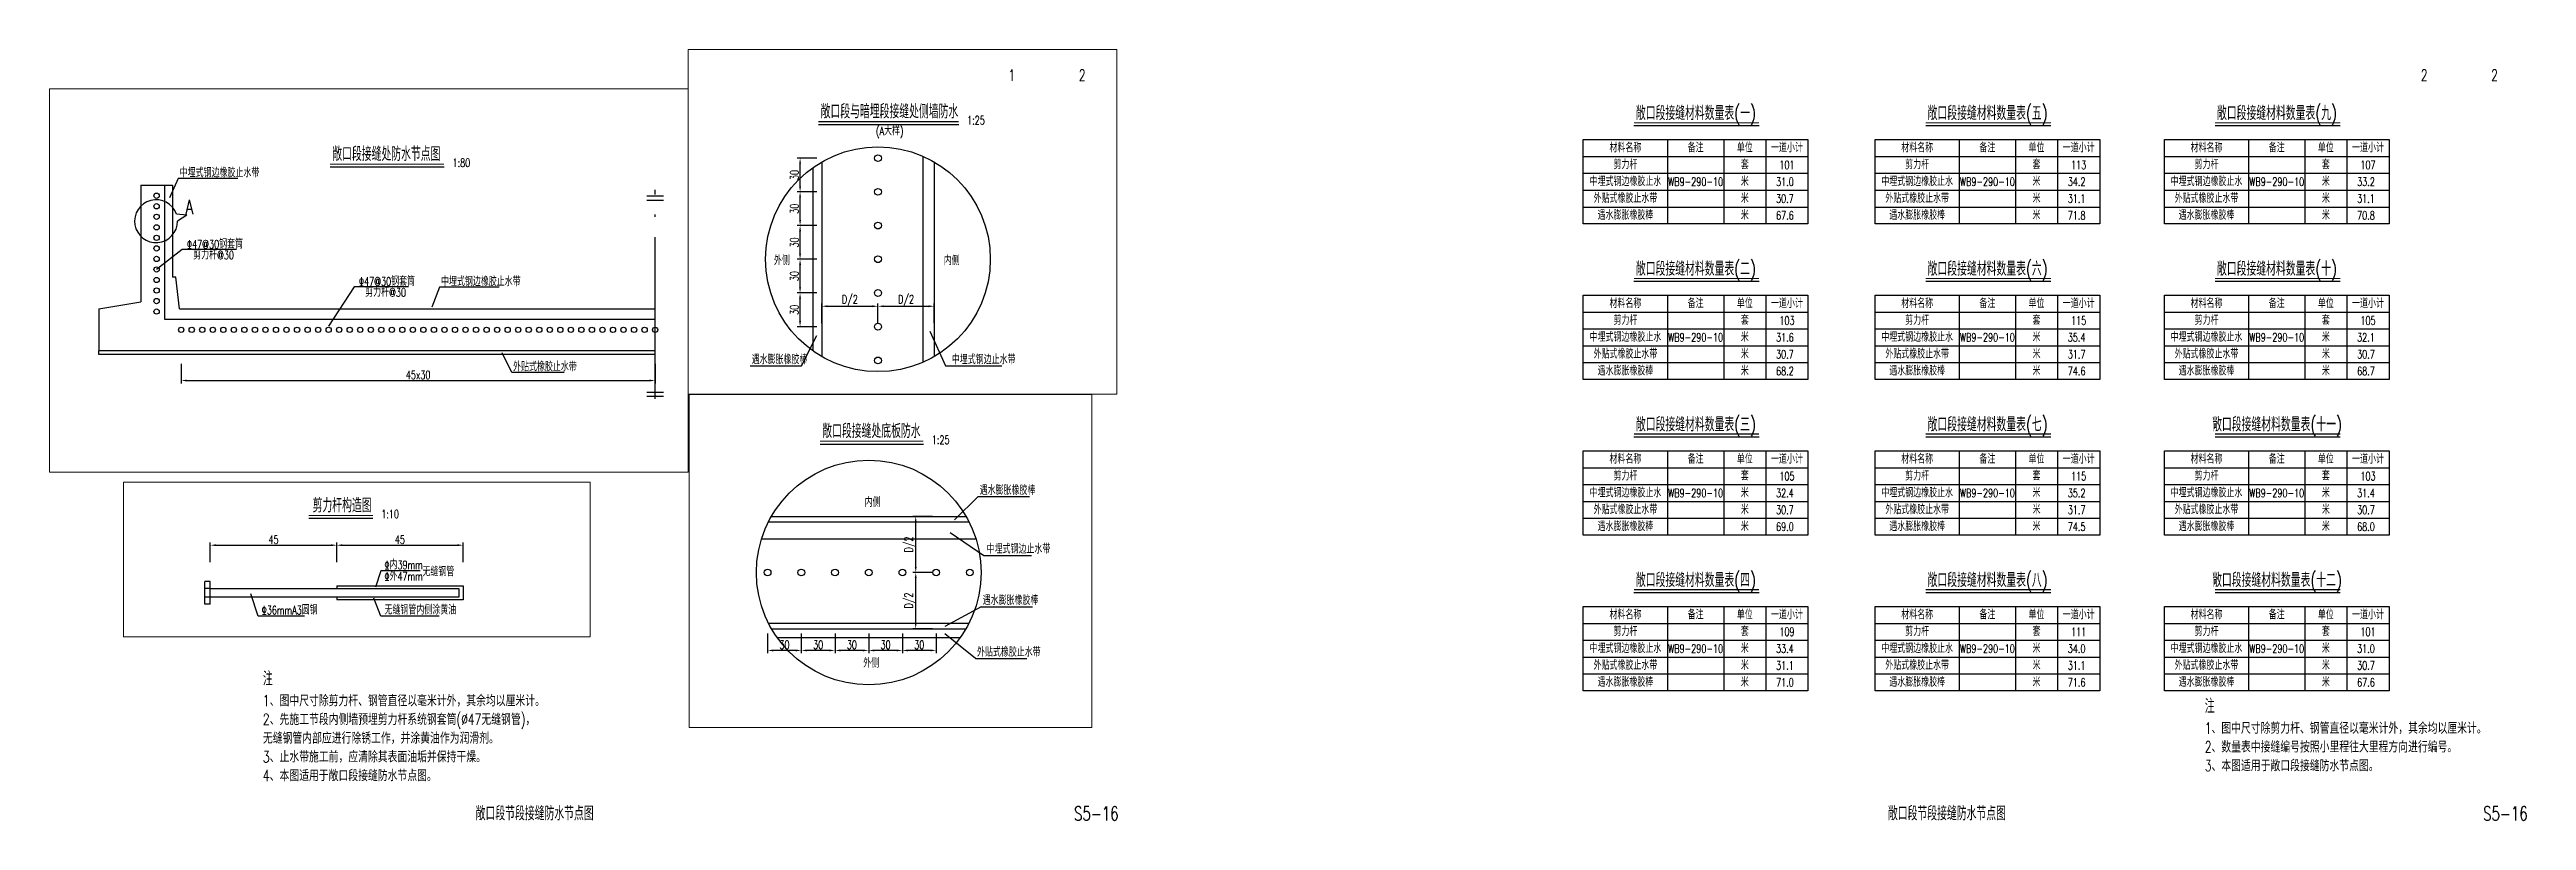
# Paper-space layout '布局1' of a CAD drawing. Header units: millimetres. Extents: x 450 to 1332, y 12 to 287.
# The model-space entities are those that its viewports show. They can reach past a viewport. Long polylines and large blocks are cut down to what shows.
import ezdxf
from ezdxf.enums import TextEntityAlignment as Align

# ---------------------------------------------------------------- set-up
doc = ezdxf.new("R2010")
doc.units = ezdxf.units.MM
doc.header["$LTSCALE"] = 0.3
doc.header["$MEASUREMENT"] = 0
doc.linetypes.add('ACAD_ISO02W100', pattern=[15, 12, -3])
doc.linetypes.add('ACAD_ISO04W100', pattern=[30, 24, -3, 0, -3])
for name, color, linetype in [('中心线', 5, 'ACAD_ISO04W100'), ('文字', 7, 'Continuous'), ('标注', 7, 'Continuous'), ('次轮廓线', 7, 'Continuous'), ('虚线', 2, 'ACAD_ISO02W100'), ('轮廓线', 1, 'Continuous')]:
    doc.layers.add(name, color=color, linetype=linetype)
doc.styles.get("Standard").update_dxf_attribs({"font": 'simplex1.shx', "width": 0.7, "bigfont": 'hztxt.shx'})
doc.dimstyles.new('10', dxfattribs={"dimtxt": 3, "dimasz": 2, "dimexe": 1, "dimexo": 1, "dimgap": 0.5, "dimtad": 1, "dimdec": 1, "dimdsep": 46, "dimtxsty": 'Standard', "dimcen": 0.5, "dimadec": 0, "dimazin": 0, "dimtfac": 1, "dimtdec": 1, "dimtofl": 0, "dimtmove": 2, "dimatfit": 3, "dimfxl": 0, "dimtolj": 1, "dimtzin": 0, "dimarcsym": 0})
doc.dimstyles.new('25', dxfattribs={"dimscale": 2.5, "dimtxt": 3, "dimasz": 2, "dimexe": 1, "dimexo": 1, "dimgap": 0.5, "dimtad": 1, "dimdec": 1, "dimdsep": 46, "dimtxsty": 'Standard', "dimcen": 0.5, "dimadec": 0, "dimazin": 0, "dimtfac": 1, "dimtdec": 1, "dimtofl": 0, "dimtmove": 2, "dimatfit": 3, "dimfxl": 0, "dimtolj": 1, "dimtzin": 0, "dimarcsym": 0})
doc.dimstyles.new('80', dxfattribs={"dimscale": 8, "dimtxt": 3, "dimasz": 2, "dimexe": 1, "dimexo": 1, "dimgap": 0.5, "dimtad": 1, "dimdec": 1, "dimdsep": 46, "dimtxsty": 'Standard', "dimcen": 0.5, "dimadec": 0, "dimazin": 0, "dimtfac": 1, "dimtdec": 1, "dimtofl": 0, "dimtmove": 2, "dimatfit": 3, "dimfxl": 0, "dimtolj": 1, "dimtzin": 0, "dimarcsym": 0})

# ---------------------------------------------------------------- blocks, each defined once
blk = doc.blocks.new('*D34')
at = {"color": 0, "lineweight": -2}
for p, q in [((2226.01, 11286.19), (2226.01, 11230.19)), ((3576.01, 11286.19), (3576.01, 11230.19)), ((2242.01, 11238.19), (3560.01, 11238.19))]:
    blk.add_line(p, q, dxfattribs=at)
at = {"color": 0}
for points in [[(2242.01, 11240.86), (2242.01, 11235.52), (2226.01, 11238.19)], [(3560.01, 11240.86), (3560.01, 11235.52), (3576.01, 11238.19)]]:
    blk.add_solid(points, dxfattribs=at)
at = {"layer": 'Defpoints', "color": 0}
for p in [(2226.01, 11382.65), (3576.01, 11382.65), (3576.01, 11238.19)]:
    blk.add_point(p, dxfattribs=at)
at = {"color": 0, "insert": (2901.01, 11254.19), "char_height": 24, "attachment_point": 5}
blk.add_mtext('\\A1;45x30', dxfattribs=at)
blk = doc.blocks.new('*D41')
at = {"color": 0, "lineweight": -2}
for p, q in [((1757.27, 10419.91), (1739.77, 10419.91)), ((1742.27, 10394.91), (1742.27, 10414.91)), ((1757.27, 10389.91), (1739.77, 10389.91))]:
    blk.add_line(p, q, dxfattribs=at)
at = {"color": 0}
for points in [[(1741.44, 10414.91), (1743.11, 10414.91), (1742.27, 10419.91)], [(1741.44, 10394.91), (1743.11, 10394.91), (1742.27, 10389.91)]]:
    blk.add_solid(points, dxfattribs=at)
at = {"layer": 'Defpoints', "color": 0}
for p in [(1742.27, 10419.91), (1811.64, 10419.91), (1811.64, 10389.91)]:
    blk.add_point(p, dxfattribs=at)
at = {"color": 0, "insert": (1737.27, 10404.91), "char_height": 7.5, "attachment_point": 5, "rotation": 90}
blk.add_mtext('\\A1;30', dxfattribs=at)
blk = doc.blocks.new('*D36')
at = {"color": 0, "lineweight": -2}
for p, q in [((1757.27, 10449.91), (1739.77, 10449.91)), ((1742.27, 10424.91), (1742.27, 10444.91)), ((1757.27, 10419.91), (1739.77, 10419.91))]:
    blk.add_line(p, q, dxfattribs=at)
at = {"color": 0}
for points in [[(1741.44, 10444.91), (1743.11, 10444.91), (1742.27, 10449.91)], [(1741.44, 10424.91), (1743.11, 10424.91), (1742.27, 10419.91)]]:
    blk.add_solid(points, dxfattribs=at)
at = {"layer": 'Defpoints', "color": 0}
for p in [(1742.27, 10449.91), (1811.64, 10449.91), (1811.64, 10419.91)]:
    blk.add_point(p, dxfattribs=at)
at = {"color": 0, "insert": (1737.27, 10434.91), "char_height": 7.5, "attachment_point": 5, "rotation": 90}
blk.add_mtext('\\A1;30', dxfattribs=at)
blk = doc.blocks.new('*D37')
at = {"color": 0, "lineweight": -2}
for p, q in [((1757.27, 10479.91), (1739.77, 10479.91)), ((1742.27, 10454.91), (1742.27, 10474.91)), ((1757.27, 10449.91), (1739.77, 10449.91))]:
    blk.add_line(p, q, dxfattribs=at)
at = {"color": 0}
for points in [[(1741.44, 10474.91), (1743.11, 10474.91), (1742.27, 10479.91)], [(1741.44, 10454.91), (1743.11, 10454.91), (1742.27, 10449.91)]]:
    blk.add_solid(points, dxfattribs=at)
at = {"layer": 'Defpoints', "color": 0}
for p in [(1742.27, 10479.91), (1811.64, 10479.91), (1811.64, 10449.91)]:
    blk.add_point(p, dxfattribs=at)
at = {"color": 0, "insert": (1737.27, 10464.91), "char_height": 7.5, "attachment_point": 5, "rotation": 90}
blk.add_mtext('\\A1;30', dxfattribs=at)
blk = doc.blocks.new('*D38')
at = {"color": 0, "lineweight": -2}
for p, q in [((1757.27, 10509.91), (1739.77, 10509.91)), ((1742.27, 10484.91), (1742.27, 10504.91)), ((1757.27, 10479.91), (1739.77, 10479.91))]:
    blk.add_line(p, q, dxfattribs=at)
at = {"color": 0}
for points in [[(1741.44, 10504.91), (1743.11, 10504.91), (1742.27, 10509.91)], [(1741.44, 10484.91), (1743.11, 10484.91), (1742.27, 10479.91)]]:
    blk.add_solid(points, dxfattribs=at)
at = {"layer": 'Defpoints', "color": 0}
for p in [(1742.27, 10509.91), (1811.64, 10509.91), (1811.64, 10479.91)]:
    blk.add_point(p, dxfattribs=at)
at = {"color": 0, "insert": (1737.27, 10494.91), "char_height": 7.5, "attachment_point": 5, "rotation": 90}
blk.add_mtext('\\A1;30', dxfattribs=at)
blk = doc.blocks.new('*D39')
at = {"color": 0, "lineweight": -2}
for p, q in [((1761.64, 10393.08), (1761.64, 10410.58)), ((1766.64, 10408.08), (1806.64, 10408.08)), ((1811.64, 10393.08), (1811.64, 10410.58))]:
    blk.add_line(p, q, dxfattribs=at)
at = {"color": 0}
for points in [[(1766.64, 10408.91), (1766.64, 10407.24), (1761.64, 10408.08)], [(1806.64, 10408.91), (1806.64, 10407.24), (1811.64, 10408.08)]]:
    blk.add_solid(points, dxfattribs=at)
at = {"layer": 'Defpoints', "color": 0}
for p in [(1811.64, 10408.08), (1811.64, 10389.91), (1761.64, 10363.31)]:
    blk.add_point(p, dxfattribs=at)
at = {"color": 0, "insert": (1786.64, 10413.08), "char_height": 7.5, "attachment_point": 5}
blk.add_mtext('\\A1;D/2', dxfattribs=at)
blk = doc.blocks.new('*D35')
at = {"color": 0, "lineweight": -2}
for p, q in [((1811.64, 10393.08), (1811.64, 10410.58)), ((1816.64, 10408.08), (1856.64, 10408.08)), ((1861.64, 10393.08), (1861.64, 10410.58))]:
    blk.add_line(p, q, dxfattribs=at)
at = {"color": 0}
for points in [[(1816.64, 10408.91), (1816.64, 10407.24), (1811.64, 10408.08)], [(1856.64, 10408.91), (1856.64, 10407.24), (1861.64, 10408.08)]]:
    blk.add_solid(points, dxfattribs=at)
at = {"layer": 'Defpoints', "color": 0}
for p in [(1861.64, 10408.08), (1811.64, 10389.91), (1861.64, 10363.31)]:
    blk.add_point(p, dxfattribs=at)
at = {"color": 0, "insert": (1836.64, 10413.08), "char_height": 7.5, "attachment_point": 5}
blk.add_mtext('\\A1;D/2', dxfattribs=at)
blk = doc.blocks.new('*D40')
at = {"color": 0, "lineweight": -2}
for p, q in [((1757.27, 10539.91), (1739.77, 10539.91)), ((1742.27, 10514.91), (1742.27, 10534.91)), ((1757.27, 10509.91), (1739.77, 10509.91))]:
    blk.add_line(p, q, dxfattribs=at)
at = {"color": 0}
for points in [[(1741.44, 10534.91), (1743.11, 10534.91), (1742.27, 10539.91)], [(1741.44, 10514.91), (1743.11, 10514.91), (1742.27, 10509.91)]]:
    blk.add_solid(points, dxfattribs=at)
at = {"layer": 'Defpoints', "color": 0}
for p in [(1742.27, 10539.91), (1811.64, 10539.91), (1811.64, 10509.91)]:
    blk.add_point(p, dxfattribs=at)
at = {"color": 0, "insert": (1737.27, 10524.91), "char_height": 7.5, "attachment_point": 5, "rotation": 90}
blk.add_mtext('\\A1;30', dxfattribs=at)
blk = doc.blocks.new('*D42')
at = {"color": 0, "lineweight": -2}
for p, q in [((2199.41, 10515.69), (2199.41, 10522.69)), ((2244.41, 10515.69), (2244.41, 10522.69)), ((2201.41, 10521.69), (2242.41, 10521.69))]:
    blk.add_line(p, q, dxfattribs=at)
at = {"color": 0}
for points in [[(2201.41, 10522.02), (2201.41, 10521.35), (2199.41, 10521.69)], [(2242.41, 10522.02), (2242.41, 10521.35), (2244.41, 10521.69)]]:
    blk.add_solid(points, dxfattribs=at)
at = {"layer": 'Defpoints', "color": 0}
for p in [(2244.41, 10521.69), (2199.41, 10508.73), (2244.41, 10507.23)]:
    blk.add_point(p, dxfattribs=at)
at = {"color": 0, "insert": (2221.91, 10523.69), "char_height": 3, "attachment_point": 5}
blk.add_mtext('\\A1;45', dxfattribs=at)
blk = doc.blocks.new('*D43')
at = {"color": 0, "lineweight": -2}
for p, q in [((2244.41, 10515.69), (2244.41, 10522.69)), ((2289.41, 10515.69), (2289.41, 10522.69)), ((2246.41, 10521.69), (2287.41, 10521.69))]:
    blk.add_line(p, q, dxfattribs=at)
at = {"color": 0}
for points in [[(2246.41, 10522.02), (2246.41, 10521.35), (2244.41, 10521.69)], [(2287.41, 10522.02), (2287.41, 10521.35), (2289.41, 10521.69)]]:
    blk.add_solid(points, dxfattribs=at)
at = {"layer": 'Defpoints', "color": 0}
for p in [(2289.41, 10521.69), (2244.41, 10507.23), (2289.41, 10507.23)]:
    blk.add_point(p, dxfattribs=at)
at = {"color": 0, "insert": (2266.91, 10523.69), "char_height": 3, "attachment_point": 5}
blk.add_mtext('\\A1;45', dxfattribs=at)
blk = doc.blocks.new('*D64')
at = {"color": 0, "lineweight": -2}
for p, q in [((1329.14, 10401.22), (1329.14, 10383.72)), ((1359.14, 10401.22), (1359.14, 10383.72)), ((1354.14, 10386.22), (1334.14, 10386.22))]:
    blk.add_line(p, q, dxfattribs=at)
at = {"color": 0}
for points in [[(1334.14, 10387.05), (1334.14, 10385.38), (1329.14, 10386.22)], [(1354.14, 10387.05), (1354.14, 10385.38), (1359.14, 10386.22)]]:
    blk.add_solid(points, dxfattribs=at)
at = {"layer": 'Defpoints', "color": 0}
for p in [(1329.14, 10455.59), (1359.14, 10455.59), (1329.14, 10386.22)]:
    blk.add_point(p, dxfattribs=at)
at = {"color": 0, "insert": (1344.14, 10391.22), "char_height": 7.5, "attachment_point": 5}
blk.add_mtext('\\A1;30', dxfattribs=at)
blk = doc.blocks.new('*D65')
at = {"color": 0, "lineweight": -2}
for p, q in [((1299.14, 10401.22), (1299.14, 10383.72)), ((1329.14, 10401.22), (1329.14, 10383.72)), ((1324.14, 10386.22), (1304.14, 10386.22))]:
    blk.add_line(p, q, dxfattribs=at)
at = {"color": 0}
for points in [[(1304.14, 10387.05), (1304.14, 10385.38), (1299.14, 10386.22)], [(1324.14, 10387.05), (1324.14, 10385.38), (1329.14, 10386.22)]]:
    blk.add_solid(points, dxfattribs=at)
at = {"layer": 'Defpoints', "color": 0}
for p in [(1299.14, 10455.59), (1329.14, 10455.59), (1299.14, 10386.22)]:
    blk.add_point(p, dxfattribs=at)
at = {"color": 0, "insert": (1314.14, 10391.22), "char_height": 7.5, "attachment_point": 5}
blk.add_mtext('\\A1;30', dxfattribs=at)
blk = doc.blocks.new('*D66')
at = {"color": 0, "lineweight": -2}
for p, q in [((1269.14, 10401.22), (1269.14, 10383.72)), ((1299.14, 10401.22), (1299.14, 10383.72)), ((1294.14, 10386.22), (1274.14, 10386.22))]:
    blk.add_line(p, q, dxfattribs=at)
at = {"color": 0}
for points in [[(1274.14, 10387.05), (1274.14, 10385.38), (1269.14, 10386.22)], [(1294.14, 10387.05), (1294.14, 10385.38), (1299.14, 10386.22)]]:
    blk.add_solid(points, dxfattribs=at)
at = {"layer": 'Defpoints', "color": 0}
for p in [(1269.14, 10455.59), (1299.14, 10455.59), (1269.14, 10386.22)]:
    blk.add_point(p, dxfattribs=at)
at = {"color": 0, "insert": (1284.14, 10391.22), "char_height": 7.5, "attachment_point": 5}
blk.add_mtext('\\A1;30', dxfattribs=at)
blk = doc.blocks.new('*D67')
at = {"color": 0, "lineweight": -2}
for p, q in [((1239.14, 10401.22), (1239.14, 10383.72)), ((1269.14, 10401.22), (1269.14, 10383.72)), ((1264.14, 10386.22), (1244.14, 10386.22))]:
    blk.add_line(p, q, dxfattribs=at)
at = {"color": 0}
for points in [[(1244.14, 10387.05), (1244.14, 10385.38), (1239.14, 10386.22)], [(1264.14, 10387.05), (1264.14, 10385.38), (1269.14, 10386.22)]]:
    blk.add_solid(points, dxfattribs=at)
at = {"layer": 'Defpoints', "color": 0}
for p in [(1239.14, 10455.59), (1269.14, 10455.59), (1239.14, 10386.22)]:
    blk.add_point(p, dxfattribs=at)
at = {"color": 0, "insert": (1254.14, 10391.22), "char_height": 7.5, "attachment_point": 5}
blk.add_mtext('\\A1;30', dxfattribs=at)
blk = doc.blocks.new('*D68')
at = {"color": 0, "lineweight": -2}
for p, q in [((1355.98, 10455.59), (1338.48, 10455.59)), ((1340.98, 10410.59), (1340.98, 10450.59)), ((1355.98, 10405.59), (1338.48, 10405.59))]:
    blk.add_line(p, q, dxfattribs=at)
at = {"color": 0}
for points in [[(1340.14, 10450.59), (1341.81, 10450.59), (1340.98, 10455.59)], [(1340.14, 10410.59), (1341.81, 10410.59), (1340.98, 10405.59)]]:
    blk.add_solid(points, dxfattribs=at)
at = {"layer": 'Defpoints', "color": 0}
for p in [(1340.98, 10455.59), (1359.14, 10455.59), (1385.74, 10405.59)]:
    blk.add_point(p, dxfattribs=at)
at = {"color": 0, "insert": (1335.98, 10430.59), "char_height": 7.5, "attachment_point": 5, "rotation": 90}
blk.add_mtext('\\A1;D/2', dxfattribs=at)
blk = doc.blocks.new('*D63')
at = {"color": 0, "lineweight": -2}
for p, q in [((1355.98, 10505.59), (1338.48, 10505.59)), ((1340.98, 10460.59), (1340.98, 10500.59)), ((1355.98, 10455.59), (1338.48, 10455.59))]:
    blk.add_line(p, q, dxfattribs=at)
at = {"color": 0}
for points in [[(1340.14, 10500.59), (1341.81, 10500.59), (1340.98, 10505.59)], [(1340.14, 10460.59), (1341.81, 10460.59), (1340.98, 10455.59)]]:
    blk.add_solid(points, dxfattribs=at)
at = {"layer": 'Defpoints', "color": 0}
for p in [(1340.98, 10505.59), (1385.74, 10505.59), (1359.14, 10455.59)]:
    blk.add_point(p, dxfattribs=at)
at = {"color": 0, "insert": (1335.98, 10480.59), "char_height": 7.5, "attachment_point": 5, "rotation": 90}
blk.add_mtext('\\A1;D/2', dxfattribs=at)
blk = doc.blocks.new('*D69')
at = {"color": 0, "lineweight": -2}
for p, q in [((1209.14, 10401.22), (1209.14, 10383.72)), ((1239.14, 10401.22), (1239.14, 10383.72)), ((1234.14, 10386.22), (1214.14, 10386.22))]:
    blk.add_line(p, q, dxfattribs=at)
at = {"color": 0}
for points in [[(1214.14, 10387.05), (1214.14, 10385.38), (1209.14, 10386.22)], [(1234.14, 10387.05), (1234.14, 10385.38), (1239.14, 10386.22)]]:
    blk.add_solid(points, dxfattribs=at)
at = {"layer": 'Defpoints', "color": 0}
for p in [(1209.14, 10455.59), (1239.14, 10455.59), (1209.14, 10386.22)]:
    blk.add_point(p, dxfattribs=at)
at = {"color": 0, "insert": (1224.14, 10391.22), "char_height": 7.5, "attachment_point": 5}
blk.add_mtext('\\A1;30', dxfattribs=at)

msp = doc.modelspace()

# ---------------------------------------------------------------- linework, layer by layer
for p, q in [((2650.1, 11846.59), (2974.98, 11846.59)), ((2217.71, 11813.91), (2192.7, 11758.39)), ((2387.51, 11813.91), (2217.71, 11813.91)), ((2241.91, 11709.12), (2212.24, 11711.92)), ((2241.91, 11709.12), (2215.54, 11692.37)), ((2228.9, 11611.01), (2156.01, 11554.65)), ((2383.54, 11611.01), (2228.9, 11611.01)), ((2718.9, 11504.82), (2646.01, 11392.65)), ((2873.54, 11504.82), (2718.9, 11504.82)), ((2962.14, 11503.91), (2939.65, 11447.54)), ((3131.94, 11503.91), (2962.14, 11503.91)), ((3167.45, 11261.39), (3139.95, 11317.56)), ((3317.2, 11261.39), (3167.45, 11261.39)), ((1255.81, 10569.96), (1347.81, 10569.96)), ((1758.62, 10569.96), (1883.47, 10569.96)), ((2234.46, 10531.29), (2257.29, 10531.29)), ((1396.5, 10523.13), (1375.51, 10502.35)), ((1396.5, 10523.13), (1442.3, 10523.13)), ((2260.18, 10512.57), (2258.19, 10506.76)), ((2274.13, 10512.57), (2260.18, 10512.57)), ((2216.48, 10496.43), (2213.89, 10504.33)), ((2233, 10496.43), (2216.48, 10496.43)), ((2260.18, 10496.43), (2257.59, 10502.83)), ((2280.91, 10496.43), (2260.18, 10496.43)), ((1371.54, 10491.27), (1401.74, 10470.86)), ((1401.74, 10470.86), (1444.01, 10470.86)), ((1399.13, 10425.16), (1366.88, 10407.46)), ((1399.13, 10425.16), (1444.93, 10425.16)), ((1394.1, 10379.08), (1366.88, 10401.09)), ((1743.58, 10354.95), (1757.14, 10382.18)), ((1857.68, 10385.98), (1871.83, 10354.95)), ((1394.1, 10379.08), (1439.9, 10379.08)), ((1697.77, 10354.95), (1743.58, 10354.95)), ((1871.83, 10354.95), (1921.74, 10354.95))]:
    msp.add_line(p, q)
for points, const_width in [([(2650.1, 11854.59), (2974.98, 11854.59)], 3.2), ([(1255.81, 10572.46), (1347.81, 10572.46)], 1), ([(1758.62, 10572.46), (1883.47, 10572.46)], 1), ([(2234.46, 10532.29), (2257.29, 10532.29)], 0.4)]:
    msp.add_lwpolyline(points, dxfattribs=dict(const_width=const_width))
for centre, radius in [((2156.01, 11764.65), 7.5), ((2156.01, 11734.65), 7.5), ((2156.01, 11704.65), 7.5), ((2156.01, 11674.65), 7.5), ((2156.01, 11644.65), 7.5), ((2156.01, 11614.65), 7.5), ((2156.01, 11584.65), 7.5), ((2156.01, 11554.65), 7.5), ((2156.01, 11524.65), 7.5), ((2156.01, 11494.65), 7.5), ((2156.01, 11464.65), 7.5), ((2156.01, 11434.65), 7.5), ((2226.01, 11382.65), 7.5), ((2256.01, 11382.65), 7.5), ((2286.01, 11382.65), 7.5), ((2316.01, 11382.65), 7.5), ((2346.01, 11382.65), 7.5), ((2376.01, 11382.65), 7.5), ((2406.01, 11382.65), 7.5), ((2436.01, 11382.65), 7.5), ((2466.01, 11382.65), 7.5), ((2496.01, 11382.65), 7.5), ((2526.01, 11382.65), 7.5), ((2556.01, 11382.65), 7.5), ((2586.01, 11382.65), 7.5), ((2616.01, 11382.65), 7.5), ((2646.01, 11382.65), 7.5), ((2676.01, 11382.65), 7.5), ((2706.01, 11382.65), 7.5), ((2736.01, 11382.65), 7.5), ((2766.01, 11382.65), 7.5), ((2796.01, 11382.65), 7.5), ((2826.01, 11382.65), 7.5), ((2856.01, 11382.65), 7.5), ((2886.01, 11382.65), 7.5), ((2916.01, 11382.65), 7.5), ((2946.01, 11382.65), 7.5), ((2976.01, 11382.65), 7.5), ((3006.01, 11382.65), 7.5), ((3036.01, 11382.65), 7.5), ((3066.01, 11382.65), 7.5), ((3096.01, 11382.65), 7.5), ((3126.01, 11382.65), 7.5), ((3156.01, 11382.65), 7.5), ((3186.01, 11382.65), 7.5), ((3216.01, 11382.65), 7.5), ((3246.01, 11382.65), 7.5), ((3276.01, 11382.65), 7.5), ((3306.01, 11382.65), 7.5), ((3336.01, 11382.65), 7.5), ((3366.01, 11382.65), 7.5), ((3396.01, 11382.65), 7.5), ((3426.01, 11382.65), 7.5), ((3456.01, 11382.65), 7.5), ((3486.01, 11382.65), 7.5), ((3516.01, 11382.65), 7.5), ((3546.01, 11382.65), 7.5), ((3576.01, 11382.65), 7.5), ((1299.14, 10455.59), 100), ((1811.64, 10449.91), 100), ((1811.64, 10539.91), 3), ((1811.64, 10509.91), 3), ((1811.64, 10479.91), 3), ((1209.14, 10455.59), 3), ((1239.14, 10455.59), 3), ((1269.14, 10455.59), 3), ((1299.14, 10455.59), 3), ((1329.14, 10455.59), 3), ((1359.14, 10455.59), 3), ((1389.14, 10455.59), 3), ((1811.64, 10449.91), 3), ((1811.64, 10419.91), 3), ((1811.64, 10389.91), 3), ((1811.64, 10359.91), 3)]:
    msp.add_circle(centre, radius)
msp.add_arc((2154.44, 11692.1), 61.1, 18.93262, 0.25483)
at = {"layer": '中心线'}
msp.add_line((3576.01, 11185.88), (3576.01, 11781.26), dxfattribs=at)
at = {"layer": '标注'}
for p, q in [((3552.01, 11763.91), (3600.01, 11763.91)), ((3552.01, 11751.91), (3600.01, 11751.91)), ((3552.01, 11205.23), (3600.01, 11205.23)), ((3552.01, 11193.23), (3600.01, 11193.23))]:
    msp.add_line(p, q, dxfattribs=at)
at = {"layer": '次轮廓线'}
for p, q in [((2111.01, 11794.65), (2201.01, 11794.65)), ((2111.01, 11794.65), (2111.01, 11462.65)), ((2201.01, 11794.65), (2201.01, 11532.65)), ((2211.01, 11532.65), (2201.01, 11532.65)), ((2221.12, 11442.65), (2211.01, 11532.65)), ((1991.01, 11442.65), (2111.01, 11462.65)), ((1991.01, 11442.65), (1991.01, 11322.65)), ((2221.12, 11442.65), (3576.01, 11442.65)), ((3576.01, 11322.65), (1991.01, 11322.65)), ((1761.64, 10536.52), (1761.64, 10363.31)), ((1861.64, 10536.52), (1861.64, 10363.31)), ((1212.54, 10505.59), (1385.74, 10505.59)), ((2197.41, 10500.73), (2197.41, 10508.73)), ((2199.41, 10508.73), (2197.41, 10508.73)), ((2199.41, 10500.73), (2199.41, 10508.73)), ((1209.84, 10500.59), (1388.44, 10500.59)), ((2199.41, 10500.73), (2197.41, 10500.73)), ((1209.84, 10410.59), (1388.44, 10410.59)), ((1212.54, 10405.59), (1385.74, 10405.59))]:
    msp.add_line(p, q, dxfattribs=at)
at = {"layer": '虚线'}
for p, q in [((2199.41, 10506.23), (2197.41, 10506.23)), ((2199.41, 10503.23), (2197.41, 10503.23))]:
    msp.add_line(p, q, dxfattribs=at)
at = {"layer": '轮廓线'}
for p, q in [((2178.51, 11794.65), (2178.51, 11412.65)), ((2178.51, 11412.65), (3576.01, 11412.65)), ((1991.01, 11312.65), (1991.01, 11322.65)), ((3576.01, 11312.65), (1991.01, 11312.65)), ((1851.64, 10541.56), (1851.64, 10358.26)), ((1753.64, 10531.38), (1753.64, 10368.45)), ((2199.41, 10506.23), (2287.91, 10506.23)), ((2244.41, 10507.23), (2289.41, 10507.23)), ((2244.41, 10507.23), (2244.41, 10506.23)), ((2287.91, 10506.23), (2287.91, 10503.23)), ((2289.41, 10507.23), (2289.41, 10502.23)), ((2287.91, 10503.23), (2199.41, 10503.23)), ((2244.41, 10503.23), (2244.41, 10502.23)), ((2289.41, 10502.23), (2244.41, 10502.23)), ((1203.75, 10485.59), (1394.53, 10485.59)), ((1217.68, 10397.59), (1380.6, 10397.59))]:
    msp.add_line(p, q, dxfattribs=at)

# ---------------------------------------------------------------- texts
at = {"layer": '文字', "width": 0.7}
for s, height, p in [('敞口段接缝处防水节点图', 40, (2656.47, 11863.68)), ('1:80', 24, (2998.98, 11846.59)), ('中埋式钢边橡胶止水带', 24, (2221.73, 11817.36)), ('A', 40, (2238.33, 11712.56)), ('%%13147@30钢套筒', 24, (2242.57, 11614.46)), ('剪力杆@30', 24, (2260.15, 11583.47)), ('%%13147@30钢套筒', 24, (2732.57, 11508.27)), ('中埋式钢边橡胶止水带', 24, (2966.17, 11507.35)), ('剪力杆@30', 24, (2750.15, 11477.27)), ('外贴式橡胶止水带', 24, (3171.48, 11264.84)), ('敞口段接缝处底板防水', 12.5, (1257.8, 10575.3)), ('敞口段与暗埋段接缝处侧墙防水', 12.5, (1760.61, 10575.3)), ('1:25', 7.5, (1355.31, 10569.96)), ('1:25', 7.5, (1890.97, 10569.96)), ('(A大样)', 7.5, (1809.81, 10560.31)), ('遇水膨胀橡胶棒', 7.5, (1397.94, 10524.78)), ('剪力杆构造图', 5, (2235.84, 10533.37)), ('1:10', 3, (2260.29, 10531.29)), ('内侧', 7.5, (1295.52, 10514.13)), ('%%131内39mm', 3, (2261.43, 10513.18)), ('无缝钢管', 3, (2274.94, 10510.65)), ('%%131外47mm', 3, (2261.43, 10509.11)), ('%%13136mmA3圆钢', 3, (2217.73, 10497.05)), ('无缝钢管内侧涂黄油', 3, (2261.43, 10497.05)), ('中埋式钢边止水带', 7.5, (1404.09, 10472.52)), ('外侧', 7.5, (1718.99, 10444.8)), ('内侧', 7.5, (1870.16, 10444.8)), ('遇水膨胀橡胶棒', 7.5, (1400.56, 10426.81)), ('外贴式橡胶止水带', 7.5, (1395.54, 10380.74)), ('外侧', 7.5, (1294.23, 10370.94)), ('遇水膨胀橡胶棒 ', 7.5, (1699.21, 10356.61)), ('中埋式钢边止水带', 7.5, (1877.37, 10356.61))]:
    msp.add_text(s, height=height, dxfattribs=at).set_placement(p)

# ---------------------------------------------------------------- dimensions: what is measured, and where the dimension line sits
for base, p1, p2, text, dimstyle, picture, middle in [((3576.01, 11238.19), (2226.01, 11382.65), (3576.01, 11382.65), '45x30', '80', '*D34', (2901.01, 11254.19)), ((1811.64, 10408.08), (1761.64, 10363.31), (1811.64, 10389.91), 'D/2', '25', '*D39', (1786.64, 10413.08)), ((1861.64, 10408.08), (1811.64, 10389.91), (1861.64, 10363.31), 'D/2', '25', '*D35', (1836.64, 10413.08))]:
    dim = msp.add_linear_dim(base=base, p1=p1, p2=p2, text=text, dimstyle=dimstyle)
    dim.commit()
    dim.dimension.update_dxf_attribs({"geometry": picture, "text_midpoint": middle})
for base, p1, p2, angle, picture, middle in [((1742.27, 10539.91), (1811.64, 10509.91), (1811.64, 10539.91), 90, '*D40', (1737.27, 10524.91)), ((1742.27, 10509.91), (1811.64, 10479.91), (1811.64, 10509.91), 90, '*D38', (1737.27, 10494.91)), ((1742.27, 10479.91), (1811.64, 10449.91), (1811.64, 10479.91), 90, '*D37', (1737.27, 10464.91)), ((1209.14, 10386.22), (1239.14, 10455.59), (1209.14, 10455.59), 180, '*D69', (1224.14, 10391.22)), ((1239.14, 10386.22), (1269.14, 10455.59), (1239.14, 10455.59), 180, '*D67', (1254.14, 10391.22)), ((1269.14, 10386.22), (1299.14, 10455.59), (1269.14, 10455.59), 180, '*D66', (1284.14, 10391.22)), ((1299.14, 10386.22), (1329.14, 10455.59), (1299.14, 10455.59), 180, '*D65', (1314.14, 10391.22)), ((1329.14, 10386.22), (1359.14, 10455.59), (1329.14, 10455.59), 180, '*D64', (1344.14, 10391.22)), ((1742.27, 10449.91), (1811.64, 10419.91), (1811.64, 10449.91), 90, '*D36', (1737.27, 10434.91)), ((1742.27, 10419.91), (1811.64, 10389.91), (1811.64, 10419.91), 90, '*D41', (1737.27, 10404.91))]:
    dim = msp.add_linear_dim(base=base, p1=p1, p2=p2, angle=angle, dimstyle='25')
    dim.commit()
    dim.dimension.update_dxf_attribs({"geometry": picture, "text_midpoint": middle})
for base, p1, p2, picture, middle in [((2244.41, 10521.69), (2199.41, 10508.73), (2244.41, 10507.23), '*D42', (2221.91, 10523.69)), ((2289.41, 10521.69), (2244.41, 10507.23), (2289.41, 10507.23), '*D43', (2266.91, 10523.69))]:
    dim = msp.add_linear_dim(base=base, p1=p1, p2=p2, dimstyle='10')
    dim.commit()
    dim.dimension.update_dxf_attribs({"geometry": picture, "text_midpoint": middle})
for base, p1, p2, picture, middle in [((1340.98, 10505.59), (1359.14, 10455.59), (1385.74, 10505.59), '*D63', (1335.98, 10480.59)), ((1340.98, 10455.59), (1385.74, 10405.59), (1359.14, 10455.59), '*D68', (1335.98, 10430.59))]:
    dim = msp.add_linear_dim(base=base, p1=p1, p2=p2, angle=90, text='D/2', dimstyle='25')
    dim.commit()
    dim.dimension.update_dxf_attribs({"geometry": picture, "text_midpoint": middle})

psp = doc.layouts.new('布局1')

# ---------------------------------------------------------------- linework, layer by layer
for p, q in [((1014.19, 259.93), (1058.76, 259.93)), ((1118.07, 259.93), (1162.64, 259.93)), ((1221.1, 259.93), (1265.67, 259.93)), ((996.15, 248.93), (1076.15, 248.93)), ((1026.15, 254.93), (1026.15, 224.93)), ((1046.15, 254.93), (1046.15, 224.93)), ((1061.15, 254.93), (1061.15, 224.93)), ((1100.03, 248.93), (1180.03, 248.93)), ((1130.03, 254.93), (1130.03, 224.93)), ((1150.03, 254.93), (1150.03, 224.93)), ((1165.03, 254.93), (1165.03, 224.93)), ((1203.06, 248.93), (1283.06, 248.93)), ((1233.06, 254.93), (1233.06, 224.93)), ((1253.06, 254.93), (1253.06, 224.93)), ((1268.06, 254.93), (1268.06, 224.93)), ((996.15, 242.93), (1076.15, 242.93)), ((1100.03, 242.93), (1180.03, 242.93)), ((1203.06, 242.93), (1283.06, 242.93)), ((996.15, 236.93), (1076.15, 236.93)), ((996.15, 230.93), (1076.15, 230.93)), ((1100.03, 236.93), (1180.03, 236.93)), ((1100.03, 230.93), (1180.03, 230.93)), ((1203.06, 236.93), (1283.06, 236.93)), ((1203.06, 230.93), (1283.06, 230.93)), ((1014.19, 204.51), (1058.76, 204.51)), ((1118.07, 204.51), (1162.64, 204.51)), ((1221.1, 204.51), (1265.67, 204.51)), ((1026.15, 199.51), (1026.15, 169.51)), ((1046.15, 199.51), (1046.15, 169.51)), ((1061.15, 199.51), (1061.15, 169.51)), ((1130.03, 199.51), (1130.03, 169.51)), ((1150.03, 199.51), (1150.03, 169.51)), ((1165.03, 199.51), (1165.03, 169.51)), ((1233.06, 199.51), (1233.06, 169.51)), ((1253.06, 199.51), (1253.06, 169.51)), ((1268.06, 199.51), (1268.06, 169.51)), ((996.15, 193.51), (1076.15, 193.51)), ((996.15, 187.51), (1076.15, 187.51)), ((1100.03, 193.51), (1180.03, 193.51)), ((1100.03, 187.51), (1180.03, 187.51)), ((1203.06, 193.51), (1283.06, 193.51)), ((1203.06, 187.51), (1283.06, 187.51)), ((996.15, 181.51), (1076.15, 181.51)), ((1100.03, 181.51), (1180.03, 181.51)), ((1203.06, 181.51), (1283.06, 181.51)), ((996.15, 175.51), (1076.15, 175.51)), ((1100.03, 175.51), (1180.03, 175.51)), ((1203.06, 175.51), (1283.06, 175.51)), ((1014.19, 149.09), (1058.76, 149.09)), ((1026.15, 144.09), (1026.15, 114.09)), ((1046.15, 144.09), (1046.15, 114.09)), ((1061.15, 144.09), (1061.15, 114.09)), ((1118.07, 149.09), (1162.64, 149.09)), ((1130.03, 144.09), (1130.03, 114.09)), ((1150.03, 144.09), (1150.03, 114.09)), ((1165.03, 144.09), (1165.03, 114.09)), ((1221.1, 149.09), (1265.67, 149.09)), ((1233.06, 144.09), (1233.06, 114.09)), ((1253.06, 144.09), (1253.06, 114.09)), ((1268.06, 144.09), (1268.06, 114.09)), ((996.15, 138.09), (1076.15, 138.09)), ((1100.03, 138.09), (1180.03, 138.09)), ((1203.06, 138.09), (1283.06, 138.09)), ((996.15, 132.09), (1076.15, 132.09)), ((996.15, 126.09), (1076.15, 126.09)), ((1100.03, 132.09), (1180.03, 132.09)), ((1100.03, 126.09), (1180.03, 126.09)), ((1203.06, 132.09), (1283.06, 132.09)), ((1203.06, 126.09), (1283.06, 126.09)), ((996.15, 120.09), (1076.15, 120.09)), ((1100.03, 120.09), (1180.03, 120.09)), ((1203.06, 120.09), (1283.06, 120.09)), ((1014.19, 93.67), (1058.76, 93.67)), ((1026.15, 88.67), (1026.15, 58.67)), ((1046.15, 88.67), (1046.15, 58.67)), ((1061.15, 88.67), (1061.15, 58.67)), ((1118.07, 93.67), (1162.64, 93.67)), ((1130.03, 88.67), (1130.03, 58.67)), ((1150.03, 88.67), (1150.03, 58.67)), ((1165.03, 88.67), (1165.03, 58.67)), ((1221.1, 93.67), (1265.67, 93.67)), ((1233.06, 88.67), (1233.06, 58.67)), ((1253.06, 88.67), (1253.06, 58.67)), ((1268.06, 88.67), (1268.06, 58.67)), ((996.15, 82.67), (1076.15, 82.67)), ((1100.03, 82.67), (1180.03, 82.67)), ((1203.06, 82.67), (1283.06, 82.67)), ((996.15, 76.67), (1076.15, 76.67)), ((996.15, 70.67), (1076.15, 70.67)), ((1100.03, 76.67), (1180.03, 76.67)), ((1100.03, 70.67), (1180.03, 70.67)), ((1203.06, 76.67), (1283.06, 76.67)), ((1203.06, 70.67), (1283.06, 70.67)), ((996.15, 64.67), (1076.15, 64.67)), ((1100.03, 64.67), (1180.03, 64.67)), ((1203.06, 64.67), (1283.06, 64.67))]:
    psp.add_line(p, q)
at = {"const_width": 0.4}
for points in [[(1014.19, 260.93), (1058.76, 260.93)], [(1118.07, 260.93), (1162.64, 260.93)], [(1221.1, 260.93), (1265.67, 260.93)], [(1014.19, 205.51), (1058.76, 205.51)], [(1118.07, 205.51), (1162.64, 205.51)], [(1221.1, 205.51), (1265.67, 205.51)], [(1014.19, 150.09), (1058.76, 150.09)], [(1118.07, 150.09), (1162.64, 150.09)], [(1221.1, 150.09), (1265.67, 150.09)], [(1014.19, 94.67), (1058.76, 94.67)], [(1118.07, 94.67), (1162.64, 94.67)], [(1221.1, 94.67), (1265.67, 94.67)]]:
    psp.add_lwpolyline(points, dxfattribs=at)
at = {"layer": '轮廓线'}
for p, q in [((996.15, 254.93), (1076.15, 254.93)), ((1100.03, 254.93), (1180.03, 254.93)), ((1203.06, 254.93), (1283.06, 254.93)), ((996.15, 199.51), (1076.15, 199.51)), ((1100.03, 199.51), (1180.03, 199.51)), ((1203.06, 199.51), (1283.06, 199.51)), ((996.15, 144.09), (1076.15, 144.09)), ((1100.03, 144.09), (1180.03, 144.09)), ((1203.06, 144.09), (1283.06, 144.09)), ((996.15, 88.67), (1076.15, 88.67)), ((1100.03, 88.67), (1180.03, 88.67)), ((1203.06, 88.67), (1283.06, 88.67))]:
    psp.add_line(p, q, dxfattribs=at)
for points in [[(996.15, 254.93), (1076.15, 254.93), (1076.15, 224.93), (996.15, 224.93)], [(1100.03, 254.93), (1180.03, 254.93), (1180.03, 224.93), (1100.03, 224.93)], [(1203.06, 254.93), (1283.06, 254.93), (1283.06, 224.93), (1203.06, 224.93)], [(996.15, 199.51), (1076.15, 199.51), (1076.15, 169.51), (996.15, 169.51)], [(1100.03, 199.51), (1180.03, 199.51), (1180.03, 169.51), (1100.03, 169.51)], [(1203.06, 199.51), (1283.06, 199.51), (1283.06, 169.51), (1203.06, 169.51)], [(996.15, 144.09), (1076.15, 144.09), (1076.15, 114.09), (996.15, 114.09)], [(1100.03, 144.09), (1180.03, 144.09), (1180.03, 114.09), (1100.03, 114.09)], [(1203.06, 144.09), (1283.06, 144.09), (1283.06, 114.09), (1203.06, 114.09)], [(996.15, 88.67), (1076.15, 88.67), (1076.15, 58.67), (996.15, 58.67)], [(1100.03, 88.67), (1180.03, 88.67), (1180.03, 58.67), (1100.03, 58.67)], [(1203.06, 88.67), (1283.06, 88.67), (1283.06, 58.67), (1203.06, 58.67)]]:
    psp.add_lwpolyline(points, close=True, dxfattribs=at)

# ---------------------------------------------------------------- texts
at = {"width": 0.7}
for s, height, p in [('敞口段接缝材料数量表(一)', 5, (1036.23, 264.37)), ('敞口段接缝材料数量表(五)', 5, (1140.11, 264.37)), ('敞口段接缝材料数量表(九)', 5, (1243.14, 264.37)), ('材料名称', 3, (1011.15, 251.93)), ('剪力杆', 3, (1011.15, 245.93)), ('备注', 3, (1036.15, 251.93)), ('单位', 3, (1053.65, 251.93)), ('套', 3, (1053.65, 245.93)), ('一道小计', 3, (1068.65, 251.93)), ('101', 3, (1068.65, 245.93)), ('材料名称', 3, (1115.03, 251.93)), ('剪力杆', 3, (1115.03, 245.93)), ('备注', 3, (1140.03, 251.93)), ('单位', 3, (1157.53, 251.93)), ('套', 3, (1157.53, 245.93)), ('一道小计', 3, (1172.53, 251.93)), ('113', 3, (1172.53, 245.93)), ('材料名称', 3, (1218.06, 251.93)), ('剪力杆', 3, (1218.06, 245.93)), ('备注', 3, (1243.06, 251.93)), ('单位', 3, (1260.56, 251.93)), ('套', 3, (1260.56, 245.93)), ('一道小计', 3, (1275.56, 251.93)), ('107', 3, (1275.56, 245.93)), ('中埋式钢边橡胶止水', 3, (1011.15, 239.93)), ('WB9-290-10', 3, (1036.15, 239.93)), ('米', 3, (1053.65, 239.93)), ('31.0 ', 3, (1068.65, 239.93)), ('中埋式钢边橡胶止水', 3, (1115.03, 239.93)), ('WB9-290-10', 3, (1140.03, 239.93)), ('米', 3, (1157.53, 239.93)), ('34.2 ', 3, (1172.53, 239.93)), ('中埋式钢边橡胶止水', 3, (1218.06, 239.93)), ('WB9-290-10', 3, (1243.06, 239.93)), ('米', 3, (1260.56, 239.93)), ('33.2 ', 3, (1275.56, 239.93)), ('外贴式橡胶止水带', 3, (1011.15, 233.93)), ('遇水膨胀橡胶棒', 3, (1011.15, 227.93)), ('米', 3, (1053.65, 233.93)), ('米', 3, (1053.65, 227.93)), ('30.7 ', 3, (1068.65, 233.93)), ('67.6 ', 3, (1068.65, 227.93)), ('外贴式橡胶止水带', 3, (1115.03, 233.93)), ('遇水膨胀橡胶棒', 3, (1115.03, 227.93)), ('米', 3, (1157.53, 233.93)), ('米', 3, (1157.53, 227.93)), ('31.1 ', 3, (1172.53, 233.93)), ('71.8 ', 3, (1172.53, 227.93)), ('外贴式橡胶止水带', 3, (1218.06, 233.93)), ('遇水膨胀橡胶棒', 3, (1218.06, 227.93)), ('米', 3, (1260.56, 233.93)), ('米', 3, (1260.56, 227.93)), ('31.1 ', 3, (1275.56, 233.93)), ('70.8 ', 3, (1275.56, 227.93)), ('敞口段接缝材料数量表(二)', 5, (1036.23, 208.95)), ('敞口段接缝材料数量表(六)', 5, (1140.11, 208.95)), ('敞口段接缝材料数量表(十)', 5, (1243.14, 208.95)), ('材料名称', 3, (1011.15, 196.51)), ('备注', 3, (1036.15, 196.51)), ('单位', 3, (1053.65, 196.51)), ('一道小计', 3, (1068.65, 196.51)), ('材料名称', 3, (1115.03, 196.51)), ('备注', 3, (1140.03, 196.51)), ('单位', 3, (1157.53, 196.51)), ('一道小计', 3, (1172.53, 196.51)), ('材料名称', 3, (1218.06, 196.51)), ('备注', 3, (1243.06, 196.51)), ('单位', 3, (1260.56, 196.51)), ('一道小计', 3, (1275.56, 196.51)), ('中埋式钢边橡胶止水', 3, (1011.15, 184.51)), ('剪力杆', 3, (1011.15, 190.51)), ('WB9-290-10', 3, (1036.15, 184.51)), ('套', 3, (1053.65, 190.51)), ('米', 3, (1053.65, 184.51)), ('31.6 ', 3, (1068.65, 184.51)), ('103', 3, (1068.65, 190.51)), ('中埋式钢边橡胶止水', 3, (1115.03, 184.51)), ('剪力杆', 3, (1115.03, 190.51)), ('WB9-290-10', 3, (1140.03, 184.51)), ('套', 3, (1157.53, 190.51)), ('米', 3, (1157.53, 184.51)), ('35.4 ', 3, (1172.53, 184.51)), ('115', 3, (1172.53, 190.51)), ('中埋式钢边橡胶止水', 3, (1218.06, 184.51)), ('剪力杆', 3, (1218.06, 190.51)), ('WB9-290-10', 3, (1243.06, 184.51)), ('米', 3, (1260.56, 184.51)), ('套', 3, (1260.56, 190.51)), ('32.1 ', 3, (1275.56, 184.51)), ('105', 3, (1275.56, 190.51)), ('外贴式橡胶止水带', 3, (1011.15, 178.51)), ('米', 3, (1053.65, 178.51)), ('30.7 ', 3, (1068.65, 178.51)), ('外贴式橡胶止水带', 3, (1115.03, 178.51)), ('米', 3, (1157.53, 178.51)), ('31.7 ', 3, (1172.53, 178.51)), ('外贴式橡胶止水带', 3, (1218.06, 178.51)), ('米', 3, (1260.56, 178.51)), ('30.7 ', 3, (1275.56, 178.51)), ('遇水膨胀橡胶棒', 3, (1011.15, 172.51)), ('米', 3, (1053.65, 172.51)), ('68.2 ', 3, (1068.65, 172.51)), ('遇水膨胀橡胶棒', 3, (1115.03, 172.51)), ('米', 3, (1157.53, 172.51)), ('74.6 ', 3, (1172.53, 172.51)), ('遇水膨胀橡胶棒', 3, (1218.06, 172.51)), ('米', 3, (1260.56, 172.51)), ('68.7 ', 3, (1275.56, 172.51)), ('敞口段接缝材料数量表(三)', 5, (1036.23, 153.52)), ('敞口段接缝材料数量表(七)', 5, (1140.11, 153.52)), ('敞口段接缝材料数量表(十一)', 5, (1243.14, 153.52)), ('材料名称', 3, (1011.15, 141.09)), ('备注', 3, (1036.15, 141.09)), ('单位', 3, (1053.65, 141.09)), ('一道小计', 3, (1068.65, 141.09)), ('材料名称', 3, (1115.03, 141.09)), ('备注', 3, (1140.03, 141.09)), ('单位', 3, (1157.53, 141.09)), ('一道小计', 3, (1172.53, 141.09)), ('材料名称', 3, (1218.06, 141.09)), ('备注', 3, (1243.06, 141.09)), ('单位', 3, (1260.56, 141.09)), ('一道小计', 3, (1275.56, 141.09)), ('剪力杆', 3, (1011.15, 135.09)), ('套', 3, (1053.65, 135.09)), ('105', 3, (1068.65, 135.09)), ('剪力杆', 3, (1115.03, 135.09)), ('套', 3, (1157.53, 135.09)), ('115', 3, (1172.53, 135.09)), ('剪力杆', 3, (1218.06, 135.09)), ('套', 3, (1260.56, 135.09)), ('103', 3, (1275.56, 135.09)), ('中埋式钢边橡胶止水', 3, (1011.15, 129.09)), ('外贴式橡胶止水带', 3, (1011.15, 123.09)), ('WB9-290-10', 3, (1036.15, 129.09)), ('米', 3, (1053.65, 129.09)), ('米', 3, (1053.65, 123.09)), ('32.4 ', 3, (1068.65, 129.09)), ('30.7 ', 3, (1068.65, 123.09)), ('中埋式钢边橡胶止水', 3, (1115.03, 129.09)), ('外贴式橡胶止水带', 3, (1115.03, 123.09)), ('WB9-290-10', 3, (1140.03, 129.09)), ('米', 3, (1157.53, 129.09)), ('米', 3, (1157.53, 123.09)), ('35.2 ', 3, (1172.53, 129.09)), ('31.7 ', 3, (1172.53, 123.09)), ('中埋式钢边橡胶止水', 3, (1218.06, 129.09)), ('外贴式橡胶止水带', 3, (1218.06, 123.09)), ('WB9-290-10', 3, (1243.06, 129.09)), ('米', 3, (1260.56, 129.09)), ('米', 3, (1260.56, 123.09)), ('31.4 ', 3, (1275.56, 129.09)), ('30.7 ', 3, (1275.56, 123.09)), ('遇水膨胀橡胶棒', 3, (1011.15, 117.09)), ('米', 3, (1053.65, 117.09)), ('69.0 ', 3, (1068.65, 117.09)), ('遇水膨胀橡胶棒', 3, (1115.03, 117.09)), ('米', 3, (1157.53, 117.09)), ('74.5 ', 3, (1172.53, 117.09)), ('遇水膨胀橡胶棒', 3, (1218.06, 117.09)), ('米', 3, (1260.56, 117.09)), ('68.0 ', 3, (1275.56, 117.09)), ('敞口段接缝材料数量表(四)', 5, (1036.23, 98.1)), ('敞口段接缝材料数量表(八)', 5, (1140.11, 98.1)), ('敞口段接缝材料数量表(十二)', 5, (1243.14, 98.1)), ('材料名称', 3, (1011.15, 85.67)), ('剪力杆', 3, (1011.15, 79.67)), ('备注', 3, (1036.15, 85.67)), ('单位', 3, (1053.65, 85.67)), ('套', 3, (1053.65, 79.67)), ('一道小计', 3, (1068.65, 85.67)), ('109', 3, (1068.65, 79.67)), ('材料名称', 3, (1115.03, 85.67)), ('剪力杆', 3, (1115.03, 79.67)), ('备注', 3, (1140.03, 85.67)), ('单位', 3, (1157.53, 85.67)), ('套', 3, (1157.53, 79.67)), ('一道小计', 3, (1172.53, 85.67)), ('111', 3, (1172.53, 79.67)), ('材料名称', 3, (1218.06, 85.67)), ('剪力杆', 3, (1218.06, 79.67)), ('备注', 3, (1243.06, 85.67)), ('单位', 3, (1260.56, 85.67)), ('套', 3, (1260.56, 79.67)), ('一道小计', 3, (1275.56, 85.67)), ('101', 3, (1275.56, 79.67)), ('中埋式钢边橡胶止水', 3, (1011.15, 73.67)), ('WB9-290-10', 3, (1036.15, 73.67)), ('米', 3, (1053.65, 73.67)), ('33.4 ', 3, (1068.65, 73.67)), ('中埋式钢边橡胶止水', 3, (1115.03, 73.67)), ('WB9-290-10', 3, (1140.03, 73.67)), ('米', 3, (1157.53, 73.67)), ('34.0 ', 3, (1172.53, 73.67)), ('中埋式钢边橡胶止水', 3, (1218.06, 73.67)), ('WB9-290-10', 3, (1243.06, 73.67)), ('米', 3, (1260.56, 73.67)), ('31.0 ', 3, (1275.56, 73.67)), ('外贴式橡胶止水带', 3, (1011.15, 67.67)), ('遇水膨胀橡胶棒', 3, (1011.15, 61.67)), ('米', 3, (1053.65, 67.67)), ('米', 3, (1053.65, 61.67)), ('31.1 ', 3, (1068.65, 67.67)), ('71.0 ', 3, (1068.65, 61.67)), ('外贴式橡胶止水带', 3, (1115.03, 67.67)), ('遇水膨胀橡胶棒', 3, (1115.03, 61.67)), ('米', 3, (1157.53, 67.67)), ('米', 3, (1157.53, 61.67)), ('31.1 ', 3, (1172.53, 67.67)), ('71.6 ', 3, (1172.53, 61.67)), ('外贴式橡胶止水带', 3, (1218.06, 67.67)), ('遇水膨胀橡胶棒', 3, (1218.06, 61.67)), ('米', 3, (1260.56, 67.67)), ('米', 3, (1260.56, 61.67)), ('30.7 ', 3, (1275.56, 67.67)), ('67.6 ', 3, (1275.56, 61.67))]:
    psp.add_text(s, height=height, dxfattribs=at).set_placement(p, align=Align.MIDDLE_CENTER)
at = {"layer": '文字', "width": 0.7}
for s, height, p in [('1', 4, (791.48, 275.88)), ('2', 4, (816.48, 275.88)), ('2', 4, (1294.36, 275.88)), ('2', 4, (1319.36, 275.88)), ('敞口段节段接缝防水节点图', 5, (601.75, 12.52)), ('敞口段节段接缝防水节点图', 5, (1104.63, 12.52)), ('S5-16', 5, (814.79, 12.52)), ('S5-16', 5, (1316.54, 12.52))]:
    psp.add_text(s, height=height, dxfattribs=at).set_placement(p)
at = {"layer": '文字', "char_height": 4, "width": 98.7224, "attachment_point": 1}
for s, insert in [('{\\H1.25x;注\\P}1、图中尺寸除剪力杆、钢管直径以毫米计外，其余均以厘米计。\\P2、先施工节段内侧墙预埋剪力杆系统钢套筒(%%C47无缝钢管)，无缝钢管内部应进行除锈工作，并涂黄油作为润滑剂。\\P3、止水带施工前，应清除其表面油垢并保持干燥。\\P4、本图适用于敞口段接缝防水节点图。', (525.99, 65.49)), ('{\\H1.25x;注\\P}1、图中尺寸除剪力杆、钢管直径以毫米计外，其余均以厘米计。\\P2、数量表中接缝编号按照小里程往大里程方向进行编号。\\P3、本图适用于敞口段接缝防水节点图。', (1217.43, 55.69))]:
    psp.add_mtext(s, dxfattribs=dict(at, insert=insert))

# ---------------------------------------------------------------- viewports
at = {"layer": 'Defpoints'}
for center, size, view_center_point, view_height, status in [((753.69, 225.62), (152.61, 122.7687), (1833.37, 10483.17), 306.9219, 3), ((749.41, 104.89), (143.38, 118.6748), (1318.42, 10465.85), 296.687, 5), ((559.43, 105.38), (166.27, 55.063), (2251.59, 10516.56), 55.063, 4)]:
    psp.add_viewport(center=center, size=size, view_center_point=view_center_point, view_height=view_height, status=status, dxfattribs=at)
psp.add_viewport(center=(563.69, 204.75), size=(227.39, 136.4547), view_center_point=(2760.47, 11523.06), view_height=1091.638, dxfattribs=at)

doc.saveas('drawing.dxf')
